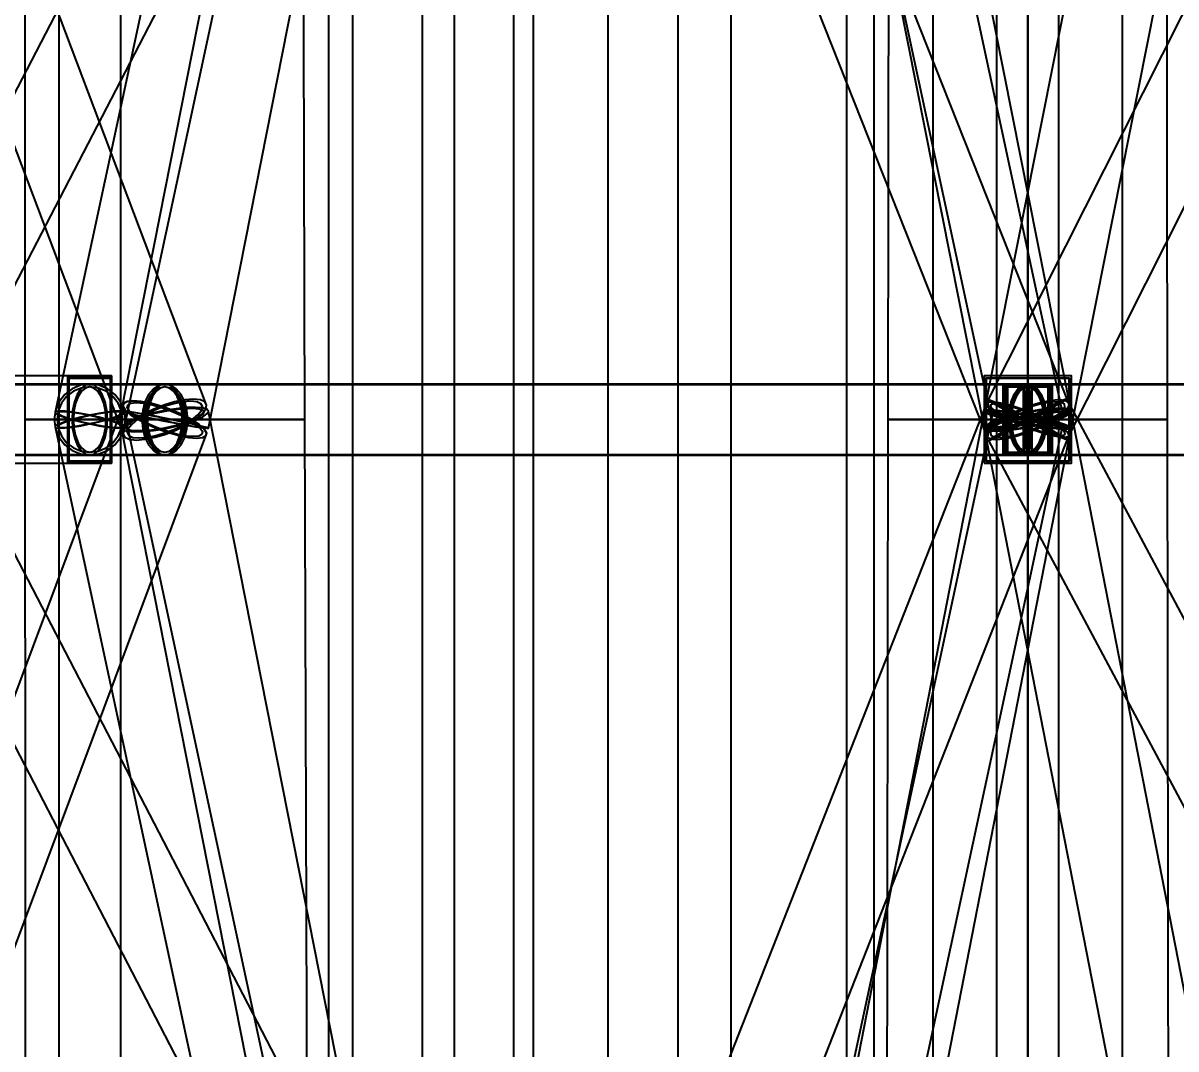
# Model space of a CAD drawing. Header units: millimetres. Extents: x -123812 to 252100, y -3000 to 639000.
# Drawn here: x -5751 to 849, y 121398 to 127270 of the extents above; entities that cross this region are included whole.
import ezdxf

# ---------------------------------------------------------------- set-up
doc = ezdxf.new("R2010")
doc.units = ezdxf.units.MM
for name, color, linetype, lineweight in [('D-BMK-AXIS', 7, 'Continuous', 13), ('D-STR-CORE', 7, 'Continuous', 25), ('D-STR-DIM', 7, 'Continuous', 13), ('D-STR-STRC', 7, 'Continuous', 25)]:
    doc.layers.add(name, color=color, linetype=linetype, lineweight=lineweight)
doc.styles.add('OpenSansCondensed-Light', font='OpenSansCondensed-Light.ttf')
doc.styles.add('TOWER_UNICODE', font='Arial Unicode.ttf')
doc.dimstyles.new('EZDXF', dxfattribs={"dimtxt": 0.25, "dimasz": 0.175, "dimexe": 0.375, "dimexo": 0.125, "dimgap": 0.1, "dimtad": 1, "dimlfac": 100, "dimzin": 12, "dimdsep": 46, "dimtxsty": 'OpenSansCondensed-Light', "dimblk": 'ARCHTICK', "dimcen": 2.5, "dimazin": 3, "dimtfac": 0.5, "dimtmove": 2, "dimatfit": 3})

# ---------------------------------------------------------------- blocks, each defined once
blk = doc.blocks.new('_ARCHTICK')
at = {"color": 0, "linetype": 'BYBLOCK', "const_width": 0.15}
blk.add_lwpolyline([(-0.5, -0.5), (0.5, 0.5)], dxfattribs=at)

msp = doc.modelspace()

# ---------------------------------------------------------------- linework, layer by layer
at = {"layer": 'D-BMK-AXIS'}
msp.add_line((0, -3000), (0, 639000), dxfattribs=at)
at = {"layer": 'D-STR-CORE'}
for points in [[(-4000, 100000), (-4000, 375000), (-3284.1, 375000), (-3284.1, 100000)], [(-4000, 100000), (-4000, 375000), (-3284.1, 375000), (-3284.1, 100000)], [(-3863.7, 100000), (-3863.7, 375000), (-2944.5, 375000), (-2944.5, 100000)], [(-3863.7, 100000), (-3863.7, 375000), (-2944.5, 375000), (-2944.5, 100000)], [(-3464.1, 100000), (-3464.1, 375000), (-2404.2, 375000), (-2404.2, 100000)], [(-3464.1, 100000), (-3464.1, 375000), (-2404.2, 375000), (-2404.2, 100000)], [(-2828.4, 100000), (-2828.4, 375000), (-1700, 375000), (-1700, 100000)], [(-2828.4, 100000), (-2828.4, 375000), (-1700, 375000), (-1700, 100000)], [(-2000, 100000), (-2000, 375000), (-880, 375000), (-880, 100000)], [(-2000, 100000), (-2000, 375000), (-880, 375000), (-880, 100000)], [(-1035.3, 100000), (-1035.3, 375000), (0, 375000), (0, 100000)], [(-1035.3, 100000), (-1035.3, 375000), (0, 375000), (0, 100000)], [(0, 100000), (0, 375000), (1035.3, 375000), (1035.3, 100000)], [(0, 100000), (0, 375000), (1035.3, 375000), (1035.3, 100000)]]:
    msp.add_lwpolyline(points, close=True, dxfattribs=at)
at = {"layer": 'D-STR-STRC'}
for points in [[(-5568.1, 149958), (-198.7, 124958), (-192, 124952.9), (-172.1, 124951.1), (-140.5, 124952.6), (-99.4, 124957.3), (-51.4, 124965), (0, 124975), (51.4, 124986.7), (99.4, 124999.4), (140.5, 125012), (172.1, 125023.9), (192, 125034.1), (198.7, 125042), (-5170.6, 150042)], [(-198.7, 150042), (-5568.1, 125042), (-5561.3, 125034.1), (-5541.5, 125023.9), (-5509.9, 125012), (-5468.7, 124999.4), (-5420.8, 124986.7), (-5369.4, 124975), (-5317.9, 124965), (-5270, 124957.3), (-5228.8, 124952.6), (-5197.2, 124951.1), (-5177.4, 124952.9), (-5170.6, 124958), (198.7, 149958)], [(-5211, 149952.1), (-249.3, 124952.1), (-240.8, 124942.1), (-215.9, 124936.1), (-176.3, 124934.5), (-124.6, 124937.3), (-64.5, 124944.4), (0, 124955.3), (64.5, 124969.2), (124.6, 124985.2), (176.3, 125002.3), (215.9, 125019.1), (240.8, 125034.7), (249.3, 125047.9), (-4712.5, 150047.9)], [(-249.2, 150049.2), (-5188.8, 125049.2), (-5180.3, 125045.4), (-5155.4, 125038.5), (-5115.8, 125029), (-5064.2, 125017.5), (-5004.1, 125004.8), (-4939.6, 124991.8), (-4875.1, 124979.3), (-4815, 124968.3), (-4763.4, 124959.4), (-4723.8, 124953.3), (-4698.9, 124950.4), (-4690.4, 124950.8), (249.2, 149950.8)], [(4712.6, 150049), (-249.2, 125049), (-240.7, 125040.9), (-215.8, 125030.1), (-176.2, 125017.2), (-124.6, 125003.1), (-64.5, 124988.8), (0, 124975.3), (64.5, 124963.5), (124.6, 124954.1), (176.2, 124947.9), (215.8, 124945.2), (240.7, 124946.3), (249.2, 124951), (5210.9, 149951)], [(-225, 137617.1), (-6709.5, 125117.1), (-6705.5, 125113.1), (-6686.4, 125101.4), (-6653.5, 125082.8), (-6609.2, 125058.6), (-6556.3, 125030.3), (-6498.5, 125000), (-6439.8, 124969.7), (-6384.1, 124941.4), (-6335.3, 124917.2), (-6296.6, 124898.6), (-6270.7, 124886.9), (-6259.4, 124882.9), (225, 137382.9)], [(6078, 137614.7), (-225.7, 125114.7), (-223.9, 125110.8), (-206.8, 125099.4), (-175.6, 125081.1), (-132.4, 125057.4), (-80.2, 125029.7), (-22.6, 125000), (36.6, 124970.3), (93.3, 124942.6), (143.7, 124918.9), (184.2, 124900.6), (212.2, 124889.2), (225.7, 124885.3), (6529.4, 137385.3)], [(-9904.3, 137417.5), (-5178.7, 124917.5), (-5169.1, 124899), (-5143.8, 124887.3), (-5104.5, 124883.3), (-5054, 124887.3), (-4995.8, 124899), (-4933.7, 124917.5), (-4872, 124941.7), (-4814.9, 124969.8), (-4766.3, 125000), (-4729.5, 125030.2), (-4707, 125058.3), (-4700.4, 125082.5), (-9426, 137582.5)], [(-5188.9, 137401.7), (-233.4, 124901.7), (-214.1, 124890.3), (-180.2, 124886.4), (-134, 124890.3), (-78.7, 124901.7), (-18, 124919.7), (43.9, 124943.2), (102.8, 124970.6), (154.7, 125000), (196.1, 125029.4), (224.1, 125056.8), (236.8, 125080.3), (233.4, 125098.3), (-4722.1, 137598.3)], [(-9647.8, 124796.8), (-4939.6, 124796.8), (-4905.6, 124803.7), (-4873.9, 124824), (-4846.7, 124856.3), (-4825.9, 124898.4), (-4812.7, 124947.4), (-4808.3, 125000), (-4812.7, 125052.6), (-4825.9, 125101.6), (-4846.7, 125143.7), (-4873.9, 125176), (-4905.6, 125196.3), (-4939.6, 125203.2), (-9647.8, 125203.2)], [(-6484.5, 124796.8), (0, 124796.8), (3.6, 124803.7), (7, 124824), (9.9, 124856.3), (12.1, 124898.4), (13.5, 124947.4), (14, 125000), (13.5, 125052.6), (12.1, 125101.6), (9.9, 125143.7), (7, 125176), (3.6, 125196.3), (0, 125203.2), (-6484.5, 125203.2)], [(4939.6, 125203.2), (0, 125203.2), (-28.1, 125196.3), (-54.3, 125176), (-76.8, 125143.7), (-94, 125101.6), (-104.9, 125052.6), (-108.6, 125000), (-104.9, 124947.4), (-94, 124898.4), (-76.8, 124856.3), (-54.3, 124824), (-28.1, 124803.7), (0, 124796.8), (4939.6, 124796.8)], [(5369.4, 125203.2), (0, 125203.2), (-26.3, 125196.3), (-50.8, 125176), (-71.8, 125143.7), (-88, 125101.6), (-98.1, 125052.6), (-101.6, 125000), (-98.1, 124947.4), (-88, 124898.4), (-71.8, 124856.3), (-50.8, 124824), (-26.3, 124803.7), (0, 124796.8), (5369.4, 124796.8)], [(5369.4, 125203.2), (0, 125203.2), (-26.3, 125196.3), (-50.8, 125176), (-71.8, 125143.7), (-88, 125101.6), (-98.1, 125052.6), (-101.6, 125000), (-98.1, 124947.4), (-88, 124898.4), (-71.8, 124856.3), (-50.8, 124824), (-26.3, 124803.7), (0, 124796.8), (5369.4, 124796.8)], [(6484.5, 125203.2), (0, 125203.2), (-3.6, 125196.3), (-7, 125176), (-9.9, 125143.7), (-12.1, 125101.6), (-13.5, 125052.6), (-14, 125000), (-13.5, 124947.4), (-12.1, 124898.4), (-9.9, 124856.3), (-7, 124824), (-3.6, 124803.7), (0, 124796.8), (6484.5, 124796.8)], [(-9377.4, 112406.4), (-4704.3, 124906.4), (-4701.4, 124923.6), (-4714.8, 124946), (-4743.5, 124972), (-4785.6, 125000), (-4838.2, 125028), (-4897.6, 125054), (-4960, 125076.4), (-5020.9, 125093.6), (-5076.3, 125104.4), (-5122.4, 125108.1), (-5156, 125104.4), (-5174.9, 125093.6), (-9848.1, 112593.6)], [(224.6, 112617.2), (-6259.8, 125117.2), (-6272.6, 125113.2), (-6299.8, 125101.5), (-6339.6, 125082.9), (-6389.3, 125058.6), (-6445.4, 125030.3), (-6504.2, 125000), (-6561.7, 124969.7), (-6613.9, 124941.4), (-6657.3, 124917.1), (-6688.9, 124898.5), (-6706.6, 124886.8), (-6709.1, 124882.8), (-224.6, 112382.8)], [(249.4, 100047.2), (-4690.2, 125047.2), (-4698.7, 125059), (-4723.6, 125066.8), (-4763.2, 125070.1), (-4814.9, 125068.6), (-4875, 125062.3), (-4939.6, 125051.9), (-5004.1, 125037.9), (-5064.3, 125021.3), (-5115.9, 125003.3), (-5155.5, 124985.1), (-5180.5, 124967.8), (-5189, 124952.8), (-249.4, 99952.8)], [(-4677.2, 112411.7), (236.9, 124911.7), (227, 124927.9), (201.7, 124949), (162.6, 124973.6), (112.4, 125000), (54.6, 125026.4), (-6.9, 125051), (-68, 125072.1), (-124.4, 125088.3), (-172.4, 125098.5), (-208.6, 125102), (-230.6, 125098.5), (-236.9, 125088.3), (-5150.9, 112588.3)], [(6892.7, 112619.7), (223.7, 125119.7), (212.6, 125115.6), (187, 125103.7), (148.6, 125084.6), (100.1, 125059.8), (44.8, 125031), (-13.5, 125000), (-71, 124969), (-123.6, 124940.2), (-167.8, 124915.4), (-200.5, 124896.3), (-219.6, 124884.4), (-223.7, 124880.3), (6445.3, 112380.3)], [(198.7, 100042), (-5170.6, 125042), (-5177.4, 125047.1), (-5197.2, 125048.9), (-5228.8, 125047.4), (-5270, 125042.7), (-5317.9, 125035), (-5369.4, 125025), (-5420.8, 125013.3), (-5468.7, 125000.6), (-5509.9, 124988), (-5541.5, 124976.1), (-5561.3, 124965.9), (-5568.1, 124958), (-198.7, 99958)], [(-5170.6, 99958), (198.7, 124958), (192, 124965.9), (172.1, 124976.1), (140.5, 124988), (99.4, 125000.6), (51.4, 125013.3), (0, 125025), (-51.4, 125035), (-99.4, 125042.7), (-140.5, 125047.4), (-172.1, 125048.9), (-192, 125047.1), (-198.7, 125042), (-5568.1, 100042)], [(-4629.5, 99951.4), (249.3, 124951.4), (240.8, 124953.9), (215.9, 124959.5), (176.3, 124967.9), (124.6, 124978.5), (64.5, 124990.5), (0, 125003.2), (-64.5, 125015.7), (-124.6, 125027.1), (-176.3, 125036.7), (-215.9, 125043.7), (-240.8, 125047.8), (-249.3, 125048.6), (-5128.1, 100048.6)], [(5128.1, 100048.4), (249.3, 125048.4), (240.8, 125051.3), (215.9, 125050.6), (176.3, 125046.5), (124.7, 125039.3), (64.5, 125029.3), (0, 125017.4), (-64.5, 125004.2), (-124.7, 124990.8), (-176.3, 124978), (-215.9, 124966.7), (-240.8, 124957.7), (-249.3, 124951.6), (4629.5, 99951.6)]]:
    msp.add_lwpolyline(points, dxfattribs=at)
for points in [[(-5547.2, 125000), (-5191.6, 125000), (-5191.6, 150000), (-5547.2, 150000)], [(-5547.2, 125000), (-5191.6, 125000), (-5191.6, 150000), (-5547.2, 150000)], [(-177.8, 125000), (177.8, 125000), (177.8, 150000), (-177.8, 150000)], [(-177.8, 125000), (177.8, 125000), (177.8, 150000), (-177.8, 150000)], [(-5740.5, 125000), (-4138.6, 125000), (-4171.1, 137500), (-5739.9, 137500)], [(-800.9, 125000), (800.9, 125000), (784.4, 137500), (-784.4, 137500)], [(-800.9, 125000), (800.9, 125000), (784.4, 137500), (-784.4, 137500)], [(-543, 125000), (543, 125000), (541.8, 137500), (-541.8, 137500)], [(-22082.9, 124750), (-5244.4, 124750), (-5244.4, 125250), (-22082.9, 125250)], [(-15903.4, 124750), (-5244.4, 124750), (-5244.4, 125250), (-15903.4, 125250)], [(-5572.6, 125000), (-5565.6, 124947.4), (-5545.3, 124898.4), (-5513, 124856.3), (-5471, 124824), (-5421.9, 124803.7), (-5369.4, 124796.8), (-5316.8, 124803.7), (-5267.8, 124824), (-5225.7, 124856.3), (-5193.4, 124898.4), (-5173.1, 124947.4), (-5166.2, 125000), (-5173.1, 125052.6), (-5193.4, 125101.6), (-5225.7, 125143.7), (-5267.8, 125176), (-5316.8, 125196.3), (-5369.4, 125203.2), (-5421.9, 125196.3), (-5471, 125176), (-5513, 125143.7), (-5545.3, 125101.6), (-5565.6, 125052.6)], [(-5494.4, 125250), (-5244.4, 125250), (-5244.4, 124750), (-5494.4, 124750)], [(-5244.4, 125250), (-5494.4, 125250), (-5494.4, 124750), (-5244.4, 124750)], [(-5488.4, 125238), (-5250.4, 125238), (-5250.4, 124762), (-5488.4, 124762)], [(-5250.4, 125238), (-5488.4, 125238), (-5488.4, 124762), (-5250.4, 124762)], [(-5471, 125000), (-5467.5, 124947.4), (-5457.3, 124898.4), (-5441.2, 124856.3), (-5420.2, 124824), (-5395.7, 124803.7), (-5369.4, 124796.8), (0, 124796.8), (26.3, 124803.7), (50.8, 124824), (71.8, 124856.3), (88, 124898.4), (98.1, 124947.4), (101.6, 125000), (98.1, 125052.6), (88, 125101.6), (71.8, 125143.7), (50.8, 125176), (26.3, 125196.3), (0, 125203.2), (-5369.4, 125203.2), (-5395.7, 125196.3), (-5420.2, 125176), (-5441.2, 125143.7), (-5457.3, 125101.6), (-5467.5, 125052.6)], [(-5471, 125000), (-5467.5, 124947.4), (-5457.3, 124898.4), (-5441.2, 124856.3), (-5420.2, 124824), (-5395.7, 124803.7), (-5369.4, 124796.8), (-5343.1, 124803.7), (-5318.6, 124824), (-5297.5, 124856.3), (-5281.4, 124898.4), (-5271.2, 124947.4), (-5267.8, 125000), (-5271.2, 125052.6), (-5281.4, 125101.6), (-5297.5, 125143.7), (-5318.6, 125176), (-5343.1, 125196.3), (-5369.4, 125203.2), (-5395.7, 125196.3), (-5420.2, 125176), (-5441.2, 125143.7), (-5457.3, 125101.6), (-5467.5, 125052.6)], [(-5471, 125000), (-5467.5, 124947.4), (-5457.3, 124898.4), (-5441.2, 124856.3), (-5420.2, 124824), (-5395.7, 124803.7), (-5369.4, 124796.8), (0, 124796.8), (26.3, 124803.7), (50.8, 124824), (71.8, 124856.3), (88, 124898.4), (98.1, 124947.4), (101.6, 125000), (98.1, 125052.6), (88, 125101.6), (71.8, 125143.7), (50.8, 125176), (26.3, 125196.3), (0, 125203.2), (-5369.4, 125203.2), (-5395.7, 125196.3), (-5420.2, 125176), (-5441.2, 125143.7), (-5457.3, 125101.6), (-5467.5, 125052.6)], [(-5471, 125000), (-5467.5, 124947.4), (-5457.3, 124898.4), (-5441.2, 124856.3), (-5420.2, 124824), (-5395.7, 124803.7), (-5369.4, 124796.8), (-5343.1, 124803.7), (-5318.6, 124824), (-5297.5, 124856.3), (-5281.4, 124898.4), (-5271.2, 124947.4), (-5267.8, 125000), (-5271.2, 125052.6), (-5281.4, 125101.6), (-5297.5, 125143.7), (-5318.6, 125176), (-5343.1, 125196.3), (-5369.4, 125203.2), (-5395.7, 125196.3), (-5420.2, 125176), (-5441.2, 125143.7), (-5457.3, 125101.6), (-5467.5, 125052.6)], [(-5070.9, 125000), (-5066.4, 124947.4), (-5053.3, 124898.4), (-5032.4, 124856.3), (-5005.2, 124824), (-4973.6, 124803.7), (-4939.6, 124796.8), (-4905.6, 124803.7), (-4873.9, 124824), (-4846.7, 124856.3), (-4825.9, 124898.4), (-4812.7, 124947.4), (-4808.3, 125000), (-4812.7, 125052.6), (-4825.9, 125101.6), (-4846.7, 125143.7), (-4873.9, 125176), (-4905.6, 125196.3), (-4939.6, 125203.2), (-4973.6, 125196.3), (-5005.2, 125176), (-5032.4, 125143.7), (-5053.3, 125101.6), (-5066.4, 125052.6)], [(-5048.2, 125000), (-5044.5, 124947.4), (-5033.6, 124898.4), (-5016.4, 124856.3), (-4993.9, 124824), (-4967.7, 124803.7), (-4939.6, 124796.8), (0, 124796.8), (28.1, 124803.7), (54.3, 124824), (76.8, 124856.3), (94, 124898.4), (104.9, 124947.4), (108.6, 125000), (104.9, 125052.6), (94, 125101.6), (76.8, 125143.7), (54.3, 125176), (28.1, 125196.3), (0, 125203.2), (-4939.6, 125203.2), (-4967.7, 125196.3), (-4993.9, 125176), (-5016.4, 125143.7), (-5033.6, 125101.6), (-5044.5, 125052.6)], [(-5048.2, 125000), (-5044.5, 124947.4), (-5033.6, 124898.4), (-5016.4, 124856.3), (-4993.9, 124824), (-4967.7, 124803.7), (-4939.6, 124796.8), (-4911.5, 124803.7), (-4885.3, 124824), (-4862.8, 124856.3), (-4845.5, 124898.4), (-4834.7, 124947.4), (-4831, 125000), (-4834.7, 125052.6), (-4845.5, 125101.6), (-4862.8, 125143.7), (-4885.3, 125176), (-4911.5, 125196.3), (-4939.6, 125203.2), (-4967.7, 125196.3), (-4993.9, 125176), (-5016.4, 125143.7), (-5033.6, 125101.6), (-5044.5, 125052.6)], [(-250, 124750), (250, 124750), (250, 125250), (-250, 125250)], [(-250, 124750), (250, 124750), (250, 125250), (-250, 125250)], [(-238, 125238), (238, 125238), (238, 124762), (-238, 124762)], [(238, 125238), (-238, 125238), (-238, 124762), (238, 124762)], [(-108.6, 125000), (-104.9, 124947.4), (-94, 124898.4), (-76.8, 124856.3), (-54.3, 124824), (-28.1, 124803.7), (0, 124796.8), (28.1, 124803.7), (54.3, 124824), (76.8, 124856.3), (94, 124898.4), (104.9, 124947.4), (108.6, 125000), (104.9, 125052.6), (94, 125101.6), (76.8, 125143.7), (54.3, 125176), (28.1, 125196.3), (0, 125203.2), (-28.1, 125196.3), (-54.3, 125176), (-76.8, 125143.7), (-94, 125101.6), (-104.9, 125052.6)], [(108.6, 125000), (104.9, 124947.4), (94, 124898.4), (76.8, 124856.3), (54.3, 124824), (28.1, 124803.7), (0, 124796.8), (-28.1, 124803.7), (-54.3, 124824), (-76.8, 124856.3), (-94, 124898.4), (-104.9, 124947.4), (-108.6, 125000), (-104.9, 125052.6), (-94, 125101.6), (-76.8, 125143.7), (-54.3, 125176), (-28.1, 125196.3), (0, 125203.2), (28.1, 125196.3), (54.3, 125176), (76.8, 125143.7), (94, 125101.6), (104.9, 125052.6)], [(-101.6, 125000), (-98.1, 124947.4), (-88, 124898.4), (-71.8, 124856.3), (-50.8, 124824), (-26.3, 124803.7), (0, 124796.8), (26.3, 124803.7), (50.8, 124824), (71.8, 124856.3), (88, 124898.4), (98.1, 124947.4), (101.6, 125000), (98.1, 125052.6), (88, 125101.6), (71.8, 125143.7), (50.8, 125176), (26.3, 125196.3), (0, 125203.2), (-26.3, 125196.3), (-50.8, 125176), (-71.8, 125143.7), (-88, 125101.6), (-98.1, 125052.6)], [(-101.6, 125000), (-98.1, 124947.4), (-88, 124898.4), (-71.8, 124856.3), (-50.8, 124824), (-26.3, 124803.7), (0, 124796.8), (26.3, 124803.7), (50.8, 124824), (71.8, 124856.3), (88, 124898.4), (98.1, 124947.4), (101.6, 125000), (98.1, 125052.6), (88, 125101.6), (71.8, 125143.7), (50.8, 125176), (26.3, 125196.3), (0, 125203.2), (-26.3, 125196.3), (-50.8, 125176), (-71.8, 125143.7), (-88, 125101.6), (-98.1, 125052.6)], [(101.6, 125000), (98.1, 124947.4), (88, 124898.4), (71.8, 124856.3), (50.8, 124824), (26.3, 124803.7), (0, 124796.8), (-26.3, 124803.7), (-50.8, 124824), (-71.8, 124856.3), (-88, 124898.4), (-98.1, 124947.4), (-101.6, 125000), (-98.1, 125052.6), (-88, 125101.6), (-71.8, 125143.7), (-50.8, 125176), (-26.3, 125196.3), (0, 125203.2), (26.3, 125196.3), (50.8, 125176), (71.8, 125143.7), (88, 125101.6), (98.1, 125052.6)], [(101.6, 125000), (98.1, 124947.4), (88, 124898.4), (71.8, 124856.3), (50.8, 124824), (26.3, 124803.7), (0, 124796.8), (-26.3, 124803.7), (-50.8, 124824), (-71.8, 124856.3), (-88, 124898.4), (-98.1, 124947.4), (-101.6, 125000), (-98.1, 125052.6), (-88, 125101.6), (-71.8, 125143.7), (-50.8, 125176), (-26.3, 125196.3), (0, 125203.2), (26.3, 125196.3), (50.8, 125176), (71.8, 125143.7), (88, 125101.6), (98.1, 125052.6)], [(-14, 125000), (-13.5, 124947.4), (-12.1, 124898.4), (-9.9, 124856.3), (-7, 124824), (-3.6, 124803.7), (0, 124796.8), (3.6, 124803.7), (7, 124824), (9.9, 124856.3), (12.1, 124898.4), (13.5, 124947.4), (14, 125000), (13.5, 125052.6), (12.1, 125101.6), (9.9, 125143.7), (7, 125176), (3.6, 125196.3), (0, 125203.2), (-3.6, 125196.3), (-7, 125176), (-9.9, 125143.7), (-12.1, 125101.6), (-13.5, 125052.6)], [(14, 125000), (13.5, 124947.4), (12.1, 124898.4), (9.9, 124856.3), (7, 124824), (3.6, 124803.7), (0, 124796.8), (-3.6, 124803.7), (-7, 124824), (-9.9, 124856.3), (-12.1, 124898.4), (-13.5, 124947.4), (-14, 125000), (-13.5, 125052.6), (-12.1, 125101.6), (-9.9, 125143.7), (-7, 125176), (-3.6, 125196.3), (0, 125203.2), (3.6, 125196.3), (7, 125176), (9.9, 125143.7), (12.1, 125101.6), (13.5, 125052.6)], [(-11608.8, 124800), (24, 124800), (24, 125200), (-11608.8, 125200)], [(-8917.5, 124800), (142.8, 124800), (142.8, 125200), (-8917.5, 125200)], [(-8898.5, 124800), (123.8, 124800), (123.8, 125200), (-8898.5, 125200)], [(-5556.6, 125000), (-5550.2, 124951.5), (-5531.5, 124906.4), (-5501.7, 124867.6), (-5463, 124837.9), (-5417.8, 124819.2), (-5369.4, 124812.8), (-5320.9, 124819.2), (-5275.8, 124837.9), (-5237, 124867.6), (-5207.2, 124906.4), (-5188.5, 124951.5), (-5182.2, 125000), (-5188.5, 125048.5), (-5207.2, 125093.6), (-5237, 125132.4), (-5275.8, 125162.1), (-5320.9, 125180.8), (-5369.4, 125187.2), (-5417.8, 125180.8), (-5463, 125162.1), (-5501.7, 125132.4), (-5531.5, 125093.6), (-5550.2, 125048.5)], [(-5463, 125000), (-5459.8, 124951.5), (-5450.4, 124906.4), (-5435.5, 124867.6), (-5416.2, 124837.9), (-5393.6, 124819.2), (-5369.4, 124812.8), (-5345.1, 124819.2), (-5322.6, 124837.9), (-5303.2, 124867.6), (-5288.3, 124906.4), (-5278.9, 124951.5), (-5275.8, 125000), (-5278.9, 125048.5), (-5288.3, 125093.6), (-5303.2, 125132.4), (-5322.6, 125162.1), (-5345.1, 125180.8), (-5369.4, 125187.2), (-5393.6, 125180.8), (-5416.2, 125162.1), (-5435.5, 125132.4), (-5450.4, 125093.6), (-5459.8, 125048.5)], [(-5463, 125000), (-5459.8, 124951.5), (-5450.4, 124906.4), (-5435.5, 124867.6), (-5416.2, 124837.9), (-5393.6, 124819.2), (-5369.4, 124812.8), (-5345.1, 124819.2), (-5322.6, 124837.9), (-5303.2, 124867.6), (-5288.3, 124906.4), (-5278.9, 124951.5), (-5275.8, 125000), (-5278.9, 125048.5), (-5288.3, 125093.6), (-5303.2, 125132.4), (-5322.6, 125162.1), (-5345.1, 125180.8), (-5369.4, 125187.2), (-5393.6, 125180.8), (-5416.2, 125162.1), (-5435.5, 125132.4), (-5450.4, 125093.6), (-5459.8, 125048.5)], [(-5060.5, 125000), (-5056.4, 124951.5), (-5044.3, 124906.4), (-5025.1, 124867.6), (-5000.1, 124837.9), (-4970.9, 124819.2), (-4939.6, 124812.8), (-4908.3, 124819.2), (-4879.1, 124837.9), (-4854, 124867.6), (-4834.8, 124906.4), (-4822.7, 124951.5), (-4818.6, 125000), (-4822.7, 125048.5), (-4834.8, 125093.6), (-4854, 125132.4), (-4879.1, 125162.1), (-4908.3, 125180.8), (-4939.6, 125187.2), (-4970.9, 125180.8), (-5000.1, 125162.1), (-5025.1, 125132.4), (-5044.3, 125093.6), (-5056.4, 125048.5)], [(-5039.6, 125000), (-5036.2, 124951.5), (-5026.2, 124906.4), (-5010.3, 124867.6), (-4989.6, 124837.9), (-4965.5, 124819.2), (-4939.6, 124812.8), (-4913.7, 124819.2), (-4889.6, 124837.9), (-4868.8, 124867.6), (-4852.9, 124906.4), (-4842.9, 124951.5), (-4839.5, 125000), (-4842.9, 125048.5), (-4852.9, 125093.6), (-4868.8, 125132.4), (-4889.6, 125162.1), (-4913.7, 125180.8), (-4939.6, 125187.2), (-4965.5, 125180.8), (-4989.6, 125162.1), (-5010.3, 125132.4), (-5026.2, 125093.6), (-5036.2, 125048.5)], [(142.8, 125200), (-142.8, 125200), (-142.8, 124800), (142.8, 124800)], [(134.2, 125188), (-134.2, 125188), (-134.2, 124812), (134.2, 124812)], [(123.8, 125200), (-123.8, 125200), (-123.8, 124800), (123.8, 124800)], [(-123.8, 124800), (8898.5, 124800), (8898.5, 125200), (-123.8, 125200)], [(-123.8, 125200), (123.8, 125200), (123.8, 124800), (-123.8, 124800)], [(116.3, 125188), (-116.3, 125188), (-116.3, 124812), (116.3, 124812)], [(-116.3, 125188), (116.3, 125188), (116.3, 124812), (-116.3, 124812)], [(-100, 125000), (-96.6, 124951.5), (-86.6, 124906.4), (-70.7, 124867.6), (-50, 124837.9), (-25.9, 124819.2), (0, 124812.8), (25.9, 124819.2), (50, 124837.9), (70.7, 124867.6), (86.6, 124906.4), (96.6, 124951.5), (100, 125000), (96.6, 125048.5), (86.6, 125093.6), (70.7, 125132.4), (50, 125162.1), (25.9, 125180.8), (0, 125187.2), (-25.9, 125180.8), (-50, 125162.1), (-70.7, 125132.4), (-86.6, 125093.6), (-96.6, 125048.5)], [(100, 125000), (96.6, 124951.5), (86.6, 124906.4), (70.7, 124867.6), (50, 124837.9), (25.9, 124819.2), (0, 124812.8), (-25.9, 124819.2), (-50, 124837.9), (-70.7, 124867.6), (-86.6, 124906.4), (-96.6, 124951.5), (-100, 125000), (-96.6, 125048.5), (-86.6, 125093.6), (-70.7, 125132.4), (-50, 125162.1), (-25.9, 125180.8), (0, 125187.2), (25.9, 125180.8), (50, 125162.1), (70.7, 125132.4), (86.6, 125093.6), (96.6, 125048.5)], [(-93.6, 125000), (-90.4, 124951.5), (-81.1, 124906.4), (-66.2, 124867.6), (-46.8, 124837.9), (-24.2, 124819.2), (0, 124812.8), (24.2, 124819.2), (46.8, 124837.9), (66.2, 124867.6), (81.1, 124906.4), (90.4, 124951.5), (93.6, 125000), (90.4, 125048.5), (81.1, 125093.6), (66.2, 125132.4), (46.8, 125162.1), (24.2, 125180.8), (0, 125187.2), (-24.2, 125180.8), (-46.8, 125162.1), (-66.2, 125132.4), (-81.1, 125093.6), (-90.4, 125048.5)], [(-93.6, 125000), (-90.4, 124951.5), (-81.1, 124906.4), (-66.2, 124867.6), (-46.8, 124837.9), (-24.2, 124819.2), (0, 124812.8), (24.2, 124819.2), (46.8, 124837.9), (66.2, 124867.6), (81.1, 124906.4), (90.4, 124951.5), (93.6, 125000), (90.4, 125048.5), (81.1, 125093.6), (66.2, 125132.4), (46.8, 125162.1), (24.2, 125180.8), (0, 125187.2), (-24.2, 125180.8), (-46.8, 125162.1), (-66.2, 125132.4), (-81.1, 125093.6), (-90.4, 125048.5)], [(93.6, 125000), (90.4, 124951.5), (81.1, 124906.4), (66.2, 124867.6), (46.8, 124837.9), (24.2, 124819.2), (0, 124812.8), (-24.2, 124819.2), (-46.8, 124837.9), (-66.2, 124867.6), (-81.1, 124906.4), (-90.4, 124951.5), (-93.6, 125000), (-90.4, 125048.5), (-81.1, 125093.6), (-66.2, 125132.4), (-46.8, 125162.1), (-24.2, 125180.8), (0, 125187.2), (24.2, 125180.8), (46.8, 125162.1), (66.2, 125132.4), (81.1, 125093.6), (90.4, 125048.5)], [(93.6, 125000), (90.4, 124951.5), (81.1, 124906.4), (66.2, 124867.6), (46.8, 124837.9), (24.2, 124819.2), (0, 124812.8), (-24.2, 124819.2), (-46.8, 124837.9), (-66.2, 124867.6), (-81.1, 124906.4), (-90.4, 124951.5), (-93.6, 125000), (-90.4, 125048.5), (-81.1, 125093.6), (-66.2, 125132.4), (-46.8, 125162.1), (-24.2, 125180.8), (0, 125187.2), (24.2, 125180.8), (46.8, 125162.1), (66.2, 125132.4), (81.1, 125093.6), (90.4, 125048.5)], [(24, 125200), (-24, 125200), (-24, 124800), (24, 124800)], [(-24, 124800), (11608.8, 124800), (11608.8, 125200), (-24, 125200)], [(-24, 125200), (24, 125200), (24, 124800), (-24, 124800)], [(22.5, 125188), (-22.5, 125188), (-22.5, 124812), (22.5, 124812)], [(-22.5, 125188), (22.5, 125188), (22.5, 124812), (-22.5, 124812)], [(-12.9, 125000), (-12.4, 124951.5), (-11.1, 124906.4), (-9.1, 124867.6), (-6.4, 124837.9), (-3.3, 124819.2), (0, 124812.8), (3.3, 124819.2), (6.4, 124837.9), (9.1, 124867.6), (11.1, 124906.4), (12.4, 124951.5), (12.9, 125000), (12.4, 125048.5), (11.1, 125093.6), (9.1, 125132.4), (6.4, 125162.1), (3.3, 125180.8), (0, 125187.2), (-3.3, 125180.8), (-6.4, 125162.1), (-9.1, 125132.4), (-11.1, 125093.6), (-12.4, 125048.5)], [(12.9, 125000), (12.4, 124951.5), (11.1, 124906.4), (9.1, 124867.6), (6.4, 124837.9), (3.3, 124819.2), (0, 124812.8), (-3.3, 124819.2), (-6.4, 124837.9), (-9.1, 124867.6), (-11.1, 124906.4), (-12.4, 124951.5), (-12.9, 125000), (-12.4, 125048.5), (-11.1, 125093.6), (-9.1, 125132.4), (-6.4, 125162.1), (-3.3, 125180.8), (0, 125187.2), (3.3, 125180.8), (6.4, 125162.1), (9.1, 125132.4), (11.1, 125093.6), (12.4, 125048.5)], [(-4939.6, 125051.9), (-5004.1, 125037.9), (-5064.3, 125021.3), (-5115.9, 125003.3), (-5155.5, 124985.1), (-5180.5, 124967.8), (-5189, 124952.8), (-5180.5, 124941), (-5155.5, 124933.2), (-5115.9, 124929.9), (-5064.3, 124931.4), (-5004.1, 124937.7), (-4939.6, 124948.1), (-4875, 124962.1), (-4814.9, 124978.7), (-4763.2, 124996.7), (-4723.6, 125014.9), (-4698.7, 125032.2), (-4690.2, 125047.2), (-4698.7, 125059), (-4723.6, 125066.8), (-4763.2, 125070.1), (-4814.9, 125068.6), (-4875, 125062.3)], [(-5112.9, 125000), (-5149.7, 124969.8), (-5172.1, 124941.7), (-5178.7, 124917.5), (-5169.1, 124899), (-5143.8, 124887.3), (-5104.5, 124883.3), (-5054, 124887.3), (-4995.8, 124899), (-4933.7, 124917.5), (-4872, 124941.7), (-4814.9, 124969.8), (-4766.3, 125000), (-4729.5, 125030.2), (-4707, 125058.3), (-4700.4, 125082.5), (-4710.1, 125101), (-4735.4, 125112.7), (-4774.6, 125116.7), (-4825.1, 125112.7), (-4883.4, 125101), (-4945.5, 125082.5), (-5007.2, 125058.3), (-5064.3, 125030.2)], [(-4785.6, 125000), (-4743.5, 124972), (-4714.8, 124946), (-4701.4, 124923.6), (-4704.3, 124906.4), (-4723.1, 124895.6), (-4756.7, 124891.9), (-4802.8, 124895.6), (-4858.2, 124906.4), (-4919.2, 124923.6), (-4981.5, 124946), (-5041, 124972), (-5093.5, 125000), (-5135.6, 125028), (-5164.3, 125054), (-5177.7, 125076.4), (-5174.9, 125093.6), (-5156, 125104.4), (-5122.4, 125108.1), (-5076.3, 125104.4), (-5020.9, 125093.6), (-4960, 125076.4), (-4897.6, 125054), (-4838.2, 125028)], [(-5095.8, 125000), (-5129, 124972.8), (-5149.2, 124947.4), (-5155.2, 124925.6), (-5146.5, 124908.9), (-5123.7, 124898.4), (-5088.3, 124894.8), (-5042.8, 124898.4), (-4990.2, 124908.9), (-4934.2, 124925.6), (-4878.6, 124947.4), (-4827.1, 124972.8), (-4783.3, 125000), (-4750.2, 125027.2), (-4729.9, 125052.6), (-4723.9, 125074.4), (-4732.7, 125091.1), (-4755.5, 125101.6), (-4790.9, 125105.2), (-4836.4, 125101.6), (-4888.9, 125091.1), (-4944.9, 125074.4), (-5000.5, 125052.6), (-5052, 125027.2)], [(-4800.8, 125000), (-4762.8, 124974.8), (-4736.9, 124951.3), (-4724.9, 124931.1), (-4727.4, 124915.6), (-4744.4, 124905.9), (-4774.7, 124902.6), (-4816.3, 124905.9), (-4866.2, 124915.6), (-4921.2, 124931.1), (-4977.4, 124951.3), (-5031, 124974.8), (-5078.4, 125000), (-5116.3, 125025.2), (-5142.2, 125048.7), (-5154.3, 125068.9), (-5151.7, 125084.4), (-5134.7, 125094.1), (-5104.4, 125097.4), (-5062.9, 125094.1), (-5012.9, 125084.4), (-4958, 125068.9), (-4901.8, 125048.7), (-4848.2, 125025.2)], [(112.4, 125000), (162.6, 124973.6), (201.7, 124949), (227, 124927.9), (236.9, 124911.7), (230.6, 124901.5), (208.6, 124898), (172.4, 124901.5), (124.4, 124911.7), (68, 124927.9), (6.9, 124949), (-54.6, 124973.6), (-112.4, 125000), (-162.6, 125026.4), (-201.7, 125051), (-227, 125072.1), (-236.9, 125088.3), (-230.6, 125098.5), (-208.6, 125102), (-172.4, 125098.5), (-124.4, 125088.3), (-68, 125072.1), (-6.9, 125051), (54.6, 125026.4)], [(-154.7, 125000), (-196.1, 124970.6), (-224.1, 124943.2), (-236.8, 124919.7), (-233.4, 124901.7), (-214.1, 124890.3), (-180.2, 124886.4), (-134, 124890.3), (-78.7, 124901.7), (-18, 124919.7), (43.9, 124943.2), (102.8, 124970.6), (154.7, 125000), (196.1, 125029.4), (224.1, 125056.8), (236.8, 125080.3), (233.4, 125098.3), (214.1, 125109.7), (180.2, 125113.6), (134, 125109.7), (78.7, 125098.3), (18, 125080.3), (-43.9, 125056.8), (-102.8, 125029.4)], [(22.6, 125000), (80.2, 124970.3), (132.4, 124942.6), (175.6, 124918.9), (206.8, 124900.6), (223.9, 124889.2), (225.7, 124885.3), (212.2, 124889.2), (184.2, 124900.6), (143.7, 124918.9), (93.3, 124942.6), (36.6, 124970.3), (-22.6, 125000), (-80.2, 125029.7), (-132.4, 125057.4), (-175.6, 125081.1), (-206.8, 125099.4), (-223.9, 125110.8), (-225.7, 125114.7), (-212.2, 125110.8), (-184.2, 125099.4), (-143.7, 125081.1), (-93.3, 125057.4), (-36.6, 125029.7)], [(-13.5, 125000), (-71, 124969), (-123.6, 124940.2), (-167.8, 124915.4), (-200.5, 124896.3), (-219.6, 124884.4), (-223.7, 124880.3), (-212.6, 124884.4), (-187, 124896.3), (-148.6, 124915.4), (-100.1, 124940.2), (-44.8, 124969), (13.5, 125000), (71, 125031), (123.6, 125059.8), (167.8, 125084.6), (200.5, 125103.7), (219.6, 125115.6), (223.7, 125119.7), (212.6, 125115.6), (187, 125103.7), (148.6, 125084.6), (100.1, 125059.8), (44.8, 125031)], [(101.4, 125000), (146.6, 124976.2), (181.8, 124954), (204.7, 124935), (213.6, 124920.4), (207.9, 124911.2), (188.1, 124908.1), (155.4, 124911.2), (112.2, 124920.4), (61.3, 124935), (6.3, 124954), (-49.2, 124976.2), (-101.4, 125000), (-146.6, 125023.8), (-181.8, 125046), (-204.7, 125065), (-213.6, 125079.6), (-207.9, 125088.8), (-188.1, 125091.9), (-155.4, 125088.8), (-112.2, 125079.6), (-61.3, 125065), (-6.3, 125046), (49.2, 125023.8)], [(-139.5, 125000), (-176.8, 124973.5), (-202, 124948.8), (-213.5, 124927.6), (-210.4, 124911.3), (-193, 124901.1), (-162.5, 124897.6), (-120.8, 124901.1), (-71, 124911.3), (-16.3, 124927.6), (39.6, 124948.8), (92.7, 124973.5), (139.5, 125000), (176.8, 125026.5), (202, 125051.2), (213.5, 125072.4), (210.4, 125088.7), (193, 125098.9), (162.5, 125102.4), (120.8, 125098.9), (71, 125088.7), (16.3, 125072.4), (-39.6, 125051.2), (-92.7, 125026.5)], [(20.3, 125000), (72.3, 124973.2), (119.4, 124948.3), (158.3, 124926.9), (186.4, 124910.4), (201.8, 124900.1), (203.5, 124896.6), (191.3, 124900.1), (166.1, 124910.4), (129.5, 124926.9), (84.1, 124948.3), (33, 124973.2), (-20.3, 125000), (-72.3, 125026.8), (-119.4, 125051.7), (-158.3, 125073.1), (-186.4, 125089.6), (-201.8, 125099.9), (-203.5, 125103.4), (-191.3, 125099.9), (-166.1, 125089.6), (-129.5, 125073.1), (-84.1, 125051.7), (-33, 125026.8)], [(-12.2, 125000), (-64, 124972.1), (-111.4, 124946), (-151.2, 124923.7), (-180.8, 124906.5), (-198, 124895.8), (-201.7, 124892.1), (-191.7, 124895.8), (-168.6, 124906.5), (-134, 124923.7), (-90.3, 124946), (-40.4, 124972.1), (12.2, 125000), (64, 125027.9), (111.4, 125054), (151.2, 125076.3), (180.8, 125093.5), (198, 125104.2), (201.7, 125107.9), (191.7, 125104.2), (168.6, 125093.5), (134, 125076.3), (90.3, 125054), (40.4, 125027.9)], [(-5369.4, 125025), (-5420.8, 125013.3), (-5468.7, 125000.6), (-5509.9, 124988), (-5541.5, 124976.1), (-5561.3, 124965.9), (-5568.1, 124958), (-5561.3, 124952.9), (-5541.5, 124951.1), (-5509.9, 124952.6), (-5468.7, 124957.3), (-5420.8, 124965), (-5369.4, 124975), (-5317.9, 124986.7), (-5270, 124999.4), (-5228.8, 125012), (-5197.2, 125023.9), (-5177.4, 125034.1), (-5170.6, 125042), (-5177.4, 125047.1), (-5197.2, 125048.9), (-5228.8, 125047.4), (-5270, 125042.7), (-5317.9, 125035)], [(-5369.4, 125025), (-5420.8, 125035), (-5468.7, 125042.7), (-5509.9, 125047.4), (-5541.5, 125048.9), (-5561.3, 125047.1), (-5568.1, 125042), (-5561.3, 125034.1), (-5541.5, 125023.9), (-5509.9, 125012), (-5468.7, 124999.4), (-5420.8, 124986.7), (-5369.4, 124975), (-5317.9, 124965), (-5270, 124957.3), (-5228.8, 124952.6), (-5197.2, 124951.1), (-5177.4, 124952.9), (-5170.6, 124958), (-5177.4, 124965.9), (-5197.2, 124976.1), (-5228.8, 124988), (-5270, 125000.6), (-5317.9, 125013.3)], [(-5369.4, 125023), (-5416.7, 125012.2), (-5460.9, 125000.6), (-5498.8, 124988.9), (-5527.9, 124978), (-5546.2, 124968.6), (-5552.4, 124961.3), (-5546.2, 124956.6), (-5527.9, 124954.9), (-5498.8, 124956.3), (-5460.9, 124960.7), (-5416.7, 124967.7), (-5369.4, 124977), (-5322, 124987.8), (-5277.8, 124999.4), (-5239.9, 125011.1), (-5210.8, 125022), (-5192.5, 125031.4), (-5186.3, 125038.7), (-5192.5, 125043.4), (-5210.8, 125045.1), (-5239.9, 125043.7), (-5277.8, 125039.3), (-5322, 125032.3)], [(-5369.4, 125023), (-5416.7, 125032.3), (-5460.9, 125039.3), (-5498.8, 125043.7), (-5527.9, 125045.1), (-5546.2, 125043.4), (-5552.4, 125038.7), (-5546.2, 125031.4), (-5527.9, 125022), (-5498.8, 125011.1), (-5460.9, 124999.4), (-5416.7, 124987.8), (-5369.4, 124977), (-5322, 124967.7), (-5277.8, 124960.7), (-5239.9, 124956.3), (-5210.8, 124954.9), (-5192.5, 124956.6), (-5186.3, 124961.3), (-5192.5, 124968.6), (-5210.8, 124978), (-5239.9, 124988.9), (-5277.8, 125000.6), (-5322, 125012.2)], [(-4939.6, 125008.2), (-5004.1, 125020.7), (-5064.2, 125031.7), (-5115.8, 125040.6), (-5155.4, 125046.7), (-5180.3, 125049.6), (-5188.8, 125049.2), (-5180.3, 125045.4), (-5155.4, 125038.5), (-5115.8, 125029), (-5064.2, 125017.5), (-5004.1, 125004.8), (-4939.6, 124991.8), (-4875.1, 124979.3), (-4815, 124968.3), (-4763.4, 124959.4), (-4723.8, 124953.3), (-4698.9, 124950.4), (-4690.4, 124950.8), (-4698.9, 124954.6), (-4723.8, 124961.5), (-4763.4, 124971), (-4815, 124982.5), (-4875.1, 124995.2)], [(-4939.6, 125046.8), (-4997.8, 125034.2), (-5052, 125019.2), (-5098.6, 125003), (-5134.3, 124986.5), (-5156.7, 124971), (-5164.4, 124957.4), (-5156.7, 124946.8), (-5134.3, 124939.7), (-5098.6, 124936.8), (-5052, 124938.2), (-4997.8, 124943.8), (-4939.6, 124953.2), (-4881.4, 124965.8), (-4827.2, 124980.8), (-4780.6, 124997), (-4744.9, 125013.5), (-4722.4, 125029), (-4714.7, 125042.6), (-4722.4, 125053.2), (-4744.9, 125060.3), (-4780.6, 125063.2), (-4827.2, 125061.8), (-4881.4, 125056.2)], [(-4939.6, 125007.4), (-4997.7, 125018.6), (-5051.9, 125028.6), (-5098.4, 125036.6), (-5134.1, 125042.1), (-5156.6, 125044.8), (-5164.2, 125044.3), (-5156.6, 125040.9), (-5134.1, 125034.7), (-5098.4, 125026.1), (-5051.9, 125015.8), (-4997.7, 125004.3), (-4939.6, 124992.6), (-4881.4, 124981.4), (-4827.2, 124971.4), (-4780.7, 124963.4), (-4745, 124957.9), (-4722.6, 124955.2), (-4714.9, 124955.7), (-4722.6, 124959.1), (-4745, 124965.3), (-4780.7, 124973.9), (-4827.2, 124984.2), (-4881.4, 124995.7)], [(0, 125044.7), (-64.5, 125030.8), (-124.6, 125014.8), (-176.3, 124997.7), (-215.9, 124980.9), (-240.8, 124965.3), (-249.3, 124952.1), (-240.8, 124942.1), (-215.9, 124936.1), (-176.3, 124934.5), (-124.6, 124937.3), (-64.5, 124944.4), (0, 124955.3), (64.5, 124969.2), (124.6, 124985.2), (176.3, 125002.3), (215.9, 125019.1), (240.8, 125034.7), (249.3, 125047.9), (240.8, 125057.9), (215.9, 125063.9), (176.3, 125065.5), (124.6, 125062.7), (64.5, 125055.6)], [(0, 124982.6), (-64.5, 124970.7), (-124.7, 124960.7), (-176.3, 124953.5), (-215.9, 124949.4), (-240.8, 124948.7), (-249.3, 124951.6), (-240.8, 124957.7), (-215.9, 124966.7), (-176.3, 124978), (-124.7, 124990.8), (-64.5, 125004.2), (0, 125017.4), (64.5, 125029.3), (124.7, 125039.3), (176.3, 125046.5), (215.9, 125050.6), (240.8, 125051.3), (249.3, 125048.4), (240.8, 125042.3), (215.9, 125033.3), (176.3, 125022), (124.7, 125009.2), (64.5, 124995.8)], [(0, 125003.2), (-64.5, 125015.7), (-124.6, 125027.1), (-176.3, 125036.7), (-215.9, 125043.7), (-240.8, 125047.8), (-249.3, 125048.6), (-240.8, 125046.1), (-215.9, 125040.5), (-176.3, 125032.1), (-124.6, 125021.5), (-64.5, 125009.5), (0, 124996.8), (64.5, 124984.3), (124.6, 124972.9), (176.3, 124963.3), (215.9, 124956.3), (240.8, 124952.2), (249.3, 124951.4), (240.8, 124953.9), (215.9, 124959.5), (176.3, 124967.9), (124.6, 124978.5), (64.5, 124990.5)], [(0, 125024.7), (-64.5, 125036.5), (-124.6, 125045.9), (-176.2, 125052.1), (-215.8, 125054.8), (-240.7, 125053.7), (-249.2, 125049), (-240.7, 125040.9), (-215.8, 125030.1), (-176.2, 125017.2), (-124.6, 125003.1), (-64.5, 124988.8), (0, 124975.3), (64.5, 124963.5), (124.6, 124954.1), (176.2, 124947.9), (215.8, 124945.2), (240.7, 124946.3), (249.2, 124951), (240.7, 124959.1), (215.8, 124969.9), (176.2, 124982.8), (124.6, 124996.9), (64.5, 125011.2)], [(0, 125040.3), (-58.2, 125027.8), (-112.4, 125013.3), (-158.9, 124998), (-194.6, 124982.7), (-217.1, 124968.7), (-224.8, 124956.8), (-217.1, 124947.8), (-194.6, 124942.4), (-158.9, 124940.9), (-112.4, 124943.5), (-58.2, 124949.8), (0, 124959.7), (58.2, 124972.2), (112.4, 124986.7), (158.9, 125002), (194.6, 125017.3), (217.1, 125031.3), (224.8, 125043.2), (217.1, 125052.2), (194.6, 125057.6), (158.9, 125059.1), (112.4, 125056.5), (58.2, 125050.2)], [(0, 124984.3), (-58.2, 124973.6), (-112.4, 124964.6), (-158.9, 124958.1), (-194.7, 124954.4), (-217.1, 124953.8), (-224.8, 124956.3), (-217.1, 124961.9), (-194.7, 124970), (-158.9, 124980.2), (-112.4, 124991.7), (-58.2, 125003.8), (0, 125015.7), (58.2, 125026.4), (112.4, 125035.4), (158.9, 125041.9), (194.7, 125045.6), (217.1, 125046.2), (224.8, 125043.7), (217.1, 125038.1), (194.7, 125030), (158.9, 125019.8), (112.4, 125008.3), (58.2, 124996.2)], [(0, 125002.9), (-58.2, 125014.2), (-112.4, 125024.5), (-158.9, 125033.1), (-194.6, 125039.4), (-217.1, 125043.1), (-224.8, 125043.9), (-217.1, 125041.6), (-194.6, 125036.5), (-158.9, 125028.9), (-112.4, 125019.4), (-58.2, 125008.5), (0, 124997.1), (58.2, 124985.8), (112.4, 124975.5), (158.9, 124966.9), (194.6, 124960.6), (217.1, 124956.9), (224.8, 124956.1), (217.1, 124958.4), (194.6, 124963.5), (158.9, 124971.1), (112.4, 124980.6), (58.2, 124991.5)], [(0, 125022.3), (-58.1, 125032.9), (-112.3, 125041.4), (-158.9, 125047), (-194.6, 125049.4), (-217, 125048.4), (-224.7, 125044.2), (-217, 125036.9), (-194.6, 125027.1), (-158.9, 125015.5), (-112.3, 125002.8), (-58.1, 124989.9), (0, 124977.7), (58.1, 124967.1), (112.3, 124958.6), (158.9, 124953), (194.6, 124950.6), (217, 124951.6), (224.7, 124955.8), (217, 124963.1), (194.6, 124972.9), (158.9, 124984.5), (112.3, 124997.2), (58.1, 125010.1)], [(0, 125025), (-51.4, 125035), (-99.4, 125042.7), (-140.5, 125047.4), (-172.1, 125048.9), (-192, 125047.1), (-198.7, 125042), (-192, 125034.1), (-172.1, 125023.9), (-140.5, 125012), (-99.4, 124999.4), (-51.4, 124986.7), (0, 124975), (51.4, 124965), (99.4, 124957.3), (140.5, 124952.6), (172.1, 124951.1), (192, 124952.9), (198.7, 124958), (192, 124965.9), (172.1, 124976.1), (140.5, 124988), (99.4, 125000.6), (51.4, 125013.3)], [(0, 125025), (-51.4, 125013.3), (-99.4, 125000.6), (-140.5, 124988), (-172.1, 124976.1), (-192, 124965.9), (-198.7, 124958), (-192, 124952.9), (-172.1, 124951.1), (-140.5, 124952.6), (-99.4, 124957.3), (-51.4, 124965), (0, 124975), (51.4, 124986.7), (99.4, 124999.4), (140.5, 125012), (172.1, 125023.9), (192, 125034.1), (198.7, 125042), (192, 125047.1), (172.1, 125048.9), (140.5, 125047.4), (99.4, 125042.7), (51.4, 125035)], [(0, 125023), (-47.4, 125032.3), (-91.5, 125039.3), (-129.5, 125043.7), (-158.6, 125045.1), (-176.8, 125043.4), (-183.1, 125038.7), (-176.8, 125031.4), (-158.6, 125022), (-129.5, 125011.1), (-91.5, 124999.4), (-47.4, 124987.8), (0, 124977), (47.4, 124967.7), (91.5, 124960.7), (129.5, 124956.3), (158.6, 124954.9), (176.8, 124956.6), (183.1, 124961.3), (176.8, 124968.6), (158.6, 124978), (129.5, 124988.9), (91.5, 125000.6), (47.4, 125012.2)], [(0, 125023), (-47.4, 125012.2), (-91.5, 125000.6), (-129.5, 124988.9), (-158.6, 124978), (-176.8, 124968.6), (-183.1, 124961.3), (-176.8, 124956.6), (-158.6, 124954.9), (-129.5, 124956.3), (-91.5, 124960.7), (-47.4, 124967.7), (0, 124977), (47.4, 124987.8), (91.5, 124999.4), (129.5, 125011.1), (158.6, 125022), (176.8, 125031.4), (183.1, 125038.7), (176.8, 125043.4), (158.6, 125045.1), (129.5, 125043.7), (91.5, 125039.3), (47.4, 125032.3)], [(-5740.5, 125000), (-5731.5, 112500), (-4096.6, 112500), (-4138.6, 125000)], [(-4138.6, 125000), (-4165.9, 125000), (-4245.9, 125000), (-4373.2, 125000), (-4539.1, 125000), (-4732.3, 125000), (-4939.6, 125000), (-5146.9, 125000), (-5340, 125000), (-5505.9, 125000), (-5633.2, 125000), (-5713.2, 125000), (-5740.5, 125000), (-5713.2, 125000), (-5633.2, 125000), (-5505.9, 125000), (-5340, 125000), (-5146.9, 125000), (-4939.6, 125000), (-4732.3, 125000), (-4539.1, 125000), (-4373.2, 125000), (-4245.9, 125000), (-4165.9, 125000)], [(-5547.2, 100000), (-5191.6, 100000), (-5191.6, 125000), (-5547.2, 125000)], [(-5191.6, 125000), (-5197.6, 125000), (-5215.4, 125000), (-5243.6, 125000), (-5280.5, 125000), (-5323.3, 125000), (-5369.4, 125000), (-5415.4, 125000), (-5458.3, 125000), (-5495.1, 125000), (-5523.3, 125000), (-5541.1, 125000), (-5547.2, 125000), (-5541.1, 125000), (-5523.3, 125000), (-5495.1, 125000), (-5458.3, 125000), (-5415.4, 125000), (-5369.4, 125000), (-5323.3, 125000), (-5280.5, 125000), (-5243.6, 125000), (-5215.4, 125000), (-5197.6, 125000)], [(-5547.2, 100000), (-5191.6, 100000), (-5191.6, 125000), (-5547.2, 125000)], [(-5191.6, 125000), (-5197.6, 125000), (-5215.4, 125000), (-5243.6, 125000), (-5280.5, 125000), (-5323.3, 125000), (-5369.4, 125000), (-5415.4, 125000), (-5458.3, 125000), (-5495.1, 125000), (-5523.3, 125000), (-5541.1, 125000), (-5547.2, 125000), (-5541.1, 125000), (-5523.3, 125000), (-5495.1, 125000), (-5458.3, 125000), (-5415.4, 125000), (-5369.4, 125000), (-5323.3, 125000), (-5280.5, 125000), (-5243.6, 125000), (-5215.4, 125000), (-5197.6, 125000)], [(-817.5, 112500), (817.5, 112500), (800.9, 125000), (-800.9, 125000)], [(-817.5, 112500), (817.5, 112500), (800.9, 125000), (-800.9, 125000)], [(800.9, 125000), (773.7, 125000), (693.6, 125000), (566.4, 125000), (400.5, 125000), (207.3, 125000), (0, 125000), (-207.3, 125000), (-400.5, 125000), (-566.4, 125000), (-693.6, 125000), (-773.7, 125000), (-800.9, 125000), (-773.7, 125000), (-693.6, 125000), (-566.4, 125000), (-400.5, 125000), (-207.3, 125000), (0, 125000), (207.3, 125000), (400.5, 125000), (566.4, 125000), (693.6, 125000), (773.7, 125000)], [(800.9, 125000), (773.7, 125000), (693.6, 125000), (566.4, 125000), (400.5, 125000), (207.3, 125000), (0, 125000), (-207.3, 125000), (-400.5, 125000), (-566.4, 125000), (-693.6, 125000), (-773.7, 125000), (-800.9, 125000), (-773.7, 125000), (-693.6, 125000), (-566.4, 125000), (-400.5, 125000), (-207.3, 125000), (0, 125000), (207.3, 125000), (400.5, 125000), (566.4, 125000), (693.6, 125000), (773.7, 125000)], [(-544.1, 112500), (544.1, 112500), (543, 125000), (-543, 125000)], [(543, 125000), (524.5, 125000), (470.2, 125000), (383.9, 125000), (271.5, 125000), (140.5, 125000), (0, 125000), (-140.5, 125000), (-271.5, 125000), (-383.9, 125000), (-470.2, 125000), (-524.5, 125000), (-543, 125000), (-524.5, 125000), (-470.2, 125000), (-383.9, 125000), (-271.5, 125000), (-140.5, 125000), (0, 125000), (140.5, 125000), (271.5, 125000), (383.9, 125000), (470.2, 125000), (524.5, 125000)], [(-177.8, 100000), (177.8, 100000), (177.8, 125000), (-177.8, 125000)], [(177.8, 125000), (171.7, 125000), (154, 125000), (125.7, 125000), (88.9, 125000), (46, 125000), (0, 125000), (-46, 125000), (-88.9, 125000), (-125.7, 125000), (-154, 125000), (-171.7, 125000), (-177.8, 125000), (-171.7, 125000), (-154, 125000), (-125.7, 125000), (-88.9, 125000), (-46, 125000), (0, 125000), (46, 125000), (88.9, 125000), (125.7, 125000), (154, 125000), (171.7, 125000)], [(-177.8, 100000), (177.8, 100000), (177.8, 125000), (-177.8, 125000)], [(177.8, 125000), (171.7, 125000), (154, 125000), (125.7, 125000), (88.9, 125000), (46, 125000), (0, 125000), (-46, 125000), (-88.9, 125000), (-125.7, 125000), (-154, 125000), (-171.7, 125000), (-177.8, 125000), (-171.7, 125000), (-154, 125000), (-125.7, 125000), (-88.9, 125000), (-46, 125000), (0, 125000), (46, 125000), (88.9, 125000), (125.7, 125000), (154, 125000), (171.7, 125000)]]:
    msp.add_lwpolyline(points, close=True, dxfattribs=at)

# ---------------------------------------------------------------- dimensions: what is measured, and where the dimension line sits
at = {"layer": 'D-STR-DIM'}
for base, p2 in [((-112000, 0), (0, 634000)), ((187000, 0), (0, 450000)), ((250000, 0), (0, 375000)), ((124000, 0), (0, 350000))]:
    msp.add_linear_dim(base=base, p1=(0, 0), p2=p2, angle=90, dimstyle='EZDXF', override={"dimtxt": 8400, "dimasz": 3750, "dimexe": 2100, "dimexo": 1800, "dimgap": 2100, "dimtad": 1, "dimdec": 0, "dimlfac": 1, "dimlunit": 2, "dimtxsty": 'TOWER_UNICODE', "dimclrd": 7, "dimclre": 7, "dimclrt": 7}, dxfattribs=at).render()

doc.saveas('drawing.dxf')
